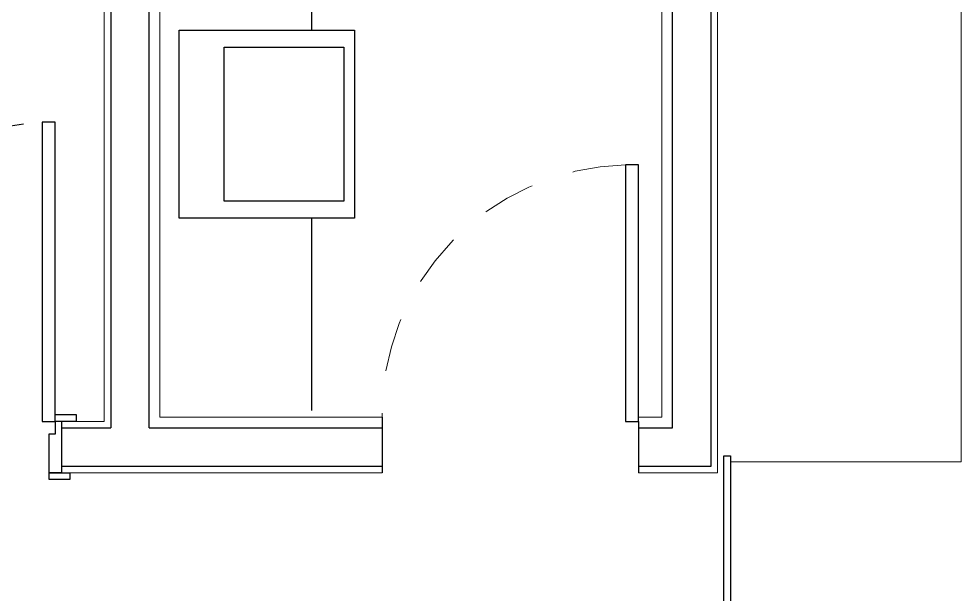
# Model space of a CAD drawing. Header units: millimetres. Extents: x 188.6 to 263.2, y 40.1 to 120.1.
# Drawn here: x 205.119 to 207.325, y 113.91 to 115.256 of the extents above; entities that cross this region are included whole.
import ezdxf

# ---------------------------------------------------------------- set-up
doc = ezdxf.new("R2010")
doc.units = ezdxf.units.MM
doc.linetypes.add('_XREF_APTOS 1003 E 1004$0$HIDDEN2', pattern=[0.1875, 0.125, -0.0625])
for name, color, linetype in [('_XREF_APTOS 1003 E 1004$0$A-MC-ALVENARIA', 7, 'Continuous'), ('_XREF_APTOS 1003 E 1004$0$E-MC-ESQUADRIAS', 2, 'Continuous'), ('_XREF_APTOS 1003 E 1004$0$L-MC-LAYOUT MOLHADO', 4, 'Continuous'), ('_XREF_APTOS 1003 E 1004$0$V-MC-VISTA2', 1, 'Continuous'), ('ARQ', 8, 'Continuous')]:
    doc.layers.add(name, color=color, linetype=linetype)
doc.layers.add('_XREF_APTOS 1003 E 1004$0$L-MC-LAYOUT', color=252, linetype='Continuous', lineweight=5)
doc.layers.add('_XREF_APTOS 1003 E 1004$0$R-MC-REBOCO', color=1, linetype='Continuous', lineweight=5)

# ---------------------------------------------------------------- blocks, each defined once
blk = doc.blocks.new('_XREF_APTOS 1003 E 1004$0$PORTA 70')
at = {"layer": 'ARQ'}
for p, q in [((36.2665, 23.8835), (36.2815, 23.8835)), ((36.2665, 23.8335), (36.2665, 23.8835)), ((36.2815, 23.8335), (36.2815, 23.8835)), ((36.4015, 23.8685), (36.4165, 23.8685)), ((36.4015, 23.8685), (36.4015, 23.8185)), ((36.4165, 23.8685), (36.4165, 23.8185)), ((36.2815, 23.8485), (36.2815, 23.8335)), ((36.4015, 23.8485), (36.2815, 23.8485)), ((36.4015, 23.8185), (36.4015, 23.8485)), ((36.2815, 23.8335), (36.2665, 23.8335)), ((36.3115, 23.8335), (36.2815, 23.8335)), ((36.3115, 23.8185), (36.3115, 23.8335)), ((36.4015, 23.8185), (36.3115, 23.8185)), ((36.4165, 23.8185), (36.4015, 23.8185)), ((36.3115, 23.1485), (36.4015, 23.1485)), ((36.3115, 23.1335), (36.3115, 23.1485)), ((36.4015, 23.1485), (36.4165, 23.1485)), ((36.4015, 23.1185), (36.4015, 23.1485)), ((36.4015, 23.1485), (36.4015, 23.0985)), ((36.4165, 23.1485), (36.4165, 23.0985)), ((36.2665, 23.0835), (36.2665, 23.1335)), ((36.2815, 23.1335), (36.3115, 23.1335)), ((36.2815, 23.0835), (36.2815, 23.1335)), ((36.2815, 23.1185), (36.4015, 23.1185)), ((36.4165, 23.0985), (36.4015, 23.0985)), ((36.2815, 23.0835), (36.2665, 23.0835))]:
    blk.add_line(p, q, dxfattribs=at)
blk.add_lwpolyline([(36.2815, 23.1635), (36.2815, 23.1335), (35.5815, 23.1335), (35.5815, 23.1635)], close=True, dxfattribs=at)
at = {"layer": 'ARQ', "color": 8, "linetype": '_XREF_APTOS 1003 E 1004$0$HIDDEN2'}
blk.add_arc((36.2815, 23.1335), 0.7, 90, 180, dxfattribs=at)
blk = doc.blocks.new('A$C1BFF5DEF')
at = {"layer": '_XREF_APTOS 1003 E 1004$0$A-MC-ALVENARIA', "color": 8}
for p, q in [((7.8503, 5.155, 0), (7.8503, 8.865, 0)), ((6.4453, 7.65), (6.4453, 5.245)), ((6.5353, 5.245), (6.5353, 7.445)), ((7.7603, 5.245, 0), (7.7603, 7.445)), ((6.3303, 5.245), (6.4453, 5.245)), ((6.5353, 5.245), (7.0803, 5.245)), ((7.6803, 5.245), (7.7603, 5.245, 0)), ((6.3303, 5.155), (7.0803, 5.155)), ((7.6803, 5.155), (7.8503, 5.155))]:
    blk.add_line(p, q, dxfattribs=at)
at = {"layer": '_XREF_APTOS 1003 E 1004$0$E-MC-ESQUADRIAS', "color": 8}
for p, q in [((7.6803, 5.86), (7.6503, 5.86)), ((7.6503, 5.86), (7.6503, 5.26)), ((7.6803, 5.26), (7.6803, 5.86)), ((7.6503, 5.26), (7.6803, 5.26)), ((7.8805, 5.1794), (7.8958, 5.1794)), ((7.8805, 4.183), (7.8805, 5.1794)), ((7.8958, 5.1794), (7.8958, 4.183))]:
    blk.add_line(p, q, dxfattribs=at)
at = {"layer": '_XREF_APTOS 1003 E 1004$0$E-MC-ESQUADRIAS', "color": 8, "linetype": '_XREF_APTOS 1003 E 1004$0$HIDDEN2', "lineweight": 13}
blk.add_arc((7.6653, 5.275), 0.5852, 91.4688, 181.4688, dxfattribs=at)
at = {"layer": '_XREF_APTOS 1003 E 1004$0$L-MC-LAYOUT', "color": 8}
for p, q in [((8.4355, 8.0704), (8.4357, 5.1652)), ((8.4357, 5.1652), (7.8958, 5.1652))]:
    blk.add_line(p, q, dxfattribs=at)
at = {"layer": '_XREF_APTOS 1003 E 1004$0$L-MC-LAYOUT MOLHADO', "color": 8}
for p, q in [((6.9157, 6.1754), (6.9157, 6.6256)), ((6.6057, 5.7354), (6.6057, 6.1754)), ((6.6057, 6.1754), (7.0157, 6.1754)), ((7.0157, 6.1754), (7.0157, 5.7354)), ((6.7107, 5.7754), (6.7107, 6.1354)), ((6.7107, 6.1354), (6.9907, 6.1354)), ((6.9907, 6.1354), (6.9907, 5.7754)), ((6.9907, 5.7754), (6.7107, 5.7754)), ((7.0157, 5.7354), (6.6057, 5.7354)), ((6.9157, 5.2852), (6.9157, 5.7354))]:
    blk.add_line(p, q, dxfattribs=at)
at = {"layer": '_XREF_APTOS 1003 E 1004$0$R-MC-REBOCO', "color": 8}
for p, q in [((7.8653, 5.14, 0), (7.8653, 8.85, 0)), ((6.4303, 7.65), (6.4303, 5.26)), ((6.5603, 5.27), (6.5603, 7.42)), ((7.7353, 5.27, 0), (7.7353, 7.42, 0)), ((6.3303, 5.26), (6.4303, 5.26)), ((6.5603, 5.27), (7.0803, 5.27)), ((7.6803, 5.27), (7.7353, 5.27)), ((6.3303, 5.14), (7.0803, 5.14)), ((7.6803, 5.14), (7.8653, 5.14))]:
    blk.add_line(p, q, dxfattribs=at)
at = {"layer": '_XREF_APTOS 1003 E 1004$0$V-MC-VISTA2', "color": 8}
for p, q in [((7.0803, 5.27), (7.0803, 5.14)), ((7.6803, 5.26), (7.6803, 5.14))]:
    blk.add_line(p, q, dxfattribs=at)
at = {"layer": '_XREF_APTOS 1003 E 1004$0$E-MC-ESQUADRIAS', "color": 8, "xscale": -1, "rotation": 90}
blk.add_blockref('_XREF_APTOS 1003 E 1004$0$PORTA 70', (29.4488, 41.5415), dxfattribs=at)

msp = doc.modelspace()

# ---------------------------------------------------------------- block references
at = {"layer": 'ARQ'}
msp.add_blockref('A$C1BFF5DEF', (198.8891, 109.0543), dxfattribs=at)

doc.saveas('drawing.dxf')
